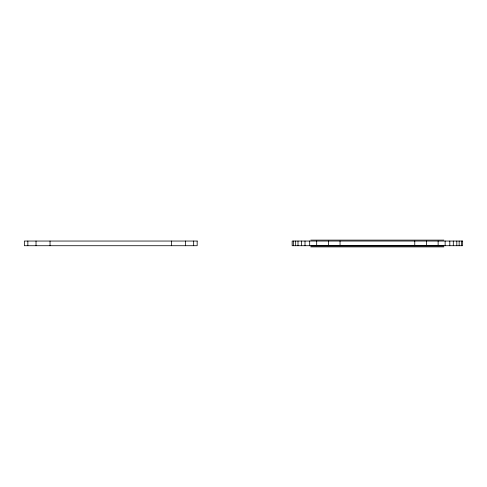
<?xml version="1.0" encoding="UTF-8"?>
<svg xmlns="http://www.w3.org/2000/svg" width="487" height="487" viewBox="0 0 487 487"><rect width="100%" height="100%" fill="white"/><g stroke="black" fill="none" stroke-linecap="round" stroke-linejoin="round"><path stroke-width="0.73" d="M310.761 240.115L443.882 240.115M310.761 245.953L443.882 245.953M310.761 246.885L443.882 246.885M461.481 241.047L461.481 245.716M459.15 241.047L459.15 245.716M456.812 241.047L456.812 245.716M453.306 241.047L453.306 245.716M449.805 241.047L449.805 245.716M445.136 241.047L445.136 245.716M438.13 241.047L438.13 245.716M426.454 241.047L426.454 245.716M414.772 241.047L414.772 245.716M340.042 241.047L340.042 245.716M328.366 241.047L328.366 245.716M316.684 241.047L316.684 245.716M309.677 241.047L309.677 245.716M305.008 241.047L305.008 245.716M301.508 241.047L301.508 245.716M298.001 241.047L298.001 245.716M295.664 241.047L295.664 245.716M293.332 241.047L293.332 245.716M193.668 241.047L193.668 245.716M185.492 241.047L185.492 245.716M171.485 241.047L171.485 245.716M50.039 241.047L50.039 245.716M36.026 241.047L36.026 245.716M27.85 241.047L27.85 245.716M197.174 241.047L24.35 241.047L24.35 245.716L197.174 245.716L197.174 241.047M462.65 241.047L292.163 241.047L292.163 245.716L462.65 245.716L462.65 241.047"/></g></svg>
